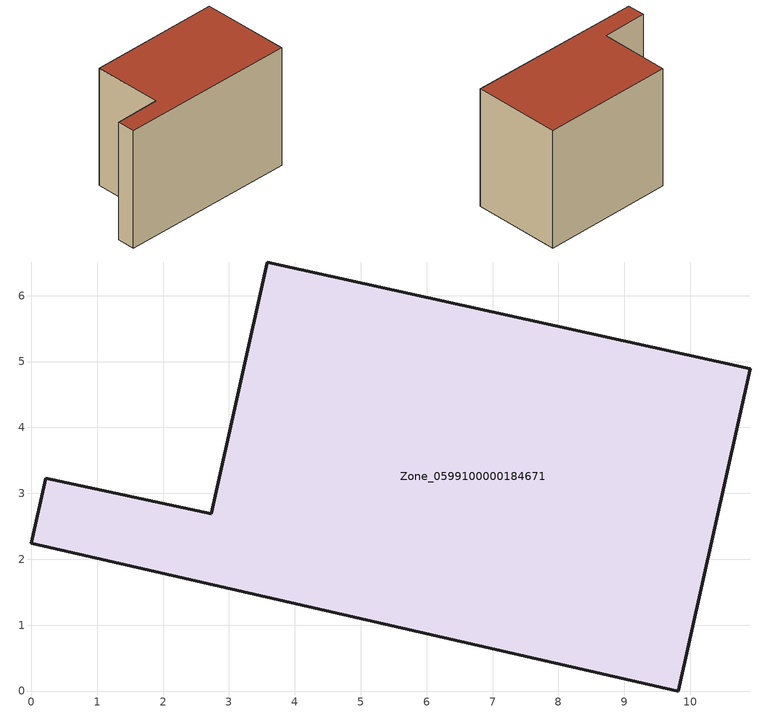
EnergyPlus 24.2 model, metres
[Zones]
Zone_0599100000184671
 floor ground (C_G): 9.82,0 0,2.24 0.22,3.23 2.73,2.69 3.58,6.51 10.91,4.89 z0
 wall outside (C_F): 2.73,2.69 0.22,3.23 0,2.24 9.82,0 10.91,4.89 3.58,6.51 2.73,2.69 z0:6.92
 roof outside (C_R): 10.91,4.89 3.58,6.51 2.73,2.69 0.22,3.23 0,2.24 9.82,0 z6.92
[BUILDING]
Pand.0599100000184671: North Axis=0; Terrain=City; Loads Convergence Tolerance Value=0.04; Temperature Convergence Tolerance Value=0.4; Solar Distribution=FullExterior; Maximum Number of Warmup Days=25; Minimum Number of Warmup Days=1
[Site:Location]
Rotterdam.The.Hague.AP_ZH_NLD Design_Conditions: Latitude=51.96; Longitude=4.45; Time Zone=1; Elevation=-4.5
[SITE:GROUNDTEMPERATURE:BUILDINGSURFACE]
18, 18, 18, 18, 18, 18, 18, 18, 18, 18, 18, 18
[MATERIAL] Thermal Absorptance=0.9; Solar Absorptance=0.7; Visible Absorptance=0.7
Name | Roughness | Thickness | Conductivity | Density | Specific Heat
G.TC.1946 | MediumSmooth | 0.15 | 1 | 540 | 1210
F.TC.1946 | Rough | 0.3 | 0.857143 | 1920 | 840
R.TC.1946 | MediumRough | 0.2 | 0.909091 | 1500 | 1000
[CONSTRUCTION]
C_G: G.TC.1946
C_F: F.TC.1946
C_R: R.TC.1946
[ZONE]
Zone_0599100000184671: Type=1; Multiplier=1; Ceiling Height=Autocalculate; Volume=Autocalculate; Floor Area=autocalculate; Part of Total Floor Area=Yes
[ZONEINFILTRATION:DESIGNFLOWRATE]
Infil_Zone_0599100000184671: Zone or ZoneList or Space or SpaceList=Zone_0599100000184671; Schedule=AlwaysOn; Design Flow Rate Calculation Method=Flow/Area; Flow Rate per Floor Area=0.003; Constant Term Coefficient=1; Temperature Term Coefficient=0; Velocity Term Coefficient=0; Velocity Squared Term Coefficient=0
[HVACTEMPLATE:ZONE:IDEALLOADSAIRSYSTEM]
Zone_0599100000184671: Maximum Heating Supply Air Temperature=50; Minimum Cooling Supply Air Temperature=13; Maximum Heating Supply Air Humidity Ratio=0.0156; Minimum Cooling Supply Air Humidity Ratio=0.0077; Heating Limit=NoLimit; Cooling Limit=NoLimit; Dehumidification Control Type=ConstantSensibleHeatRatio; Cooling Sensible Heat Ratio=0.7; Dehumidification Setpoint=60; Humidification Control Type=None; Humidification Setpoint=30; Outdoor Air Method=None; Outdoor Air Flow Rate per Person=0.00944; Outdoor Air Flow Rate per Zone Floor Area=0; Outdoor Air Flow Rate per Zone=0; Demand Controlled Ventilation Type=None; Outdoor Air Economizer Type=NoEconomizer; Heat Recovery Type=None; Sensible Heat Recovery Effectiveness=0.7; Latent Heat Recovery Effectiveness=0.65
[ZONECONTROL:THERMOSTAT]
ThermostatControl_Zone_0599100000184671: Zone or ZoneList=Zone_0599100000184671; Control Type Schedule=DualSetpointControlType; Control 1=Thermostat_Zone_0599100000184671; Temperature Difference Between Cutout And Setpoint=0
[THERMOSTATSETPOINT:DUALSETPOINT]
Thermostat_Zone_0599100000184671: Heating Setpoint Temperature Schedule=HeatingSetpoint_Zone_0599100000184671; Cooling Setpoint Temperature Schedule=CoolingSetpoint_Zone_0599100000184671
[SCHEDULE:COMPACT]
HeatingSetpoint_Zone_0599100000184671: Through: 12/31, For: AllDays, Until: 24:00, 21
CoolingSetpoint_Zone_0599100000184671: Through: 12/31, For: AllDays, Until: 24:00, 24
DualSetpointControlType: Through: 12/31, For: AllDays, Until: 24:00, 4
AlwaysOn: Through: 12/31, For: AllDays, Until: 24:00, 1
